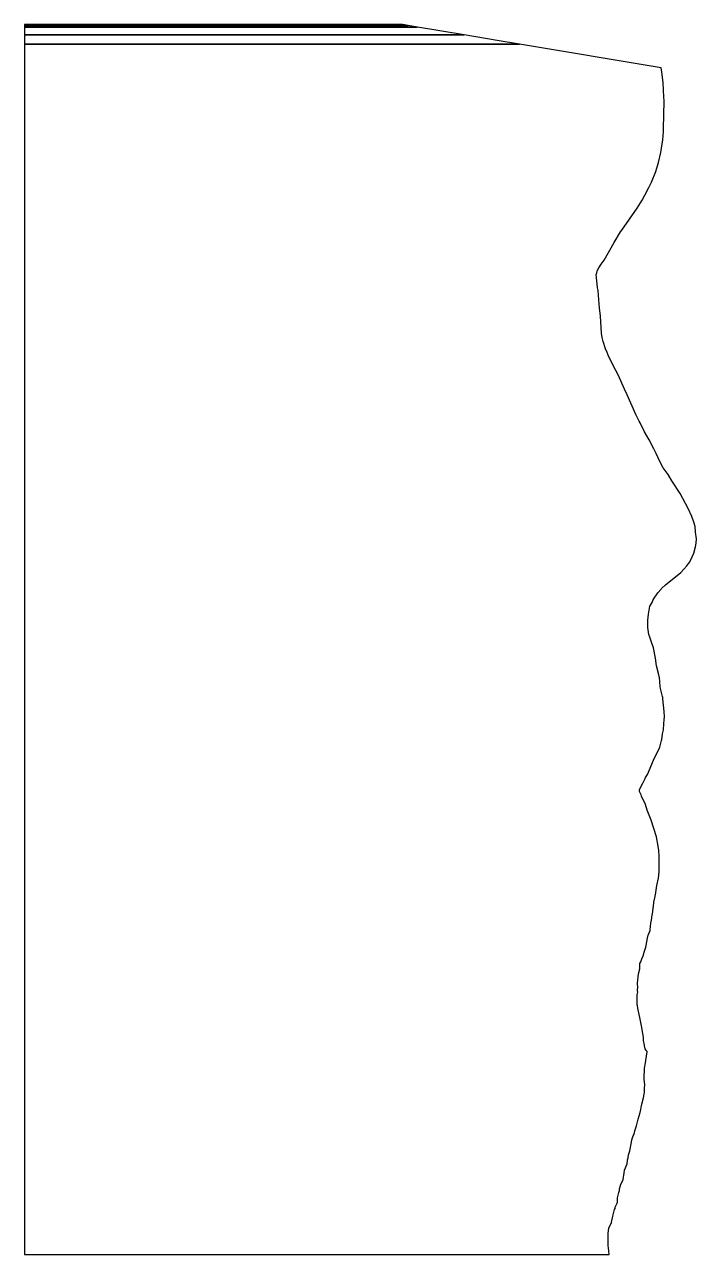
# Model space of a CAD drawing. Extents: x -56 to 44, y -92 to 92.
import ezdxf

# ---------------------------------------------------------------- set-up
doc = ezdxf.new("R2010")
doc.units = 0
doc.layers.add('29_87000', color=7, linetype='CONTINUOUS')

msp = doc.modelspace()

# ---------------------------------------------------------------- linework, layer by layer
at = {"layer": '29_87000', "color": 5}
for points in [[(-56.17, 91.704), (-56.17, 91.69701), (0.684, 91.69701), (0.336, 91.757), (-56.17, 91.757), (-56.17, 91.704)], [(-51.533, 91.66601), (0.88, 91.66601), (0.709, 91.69401), (-56.17, 91.69401), (-56.17, 91.66601), (-51.533, 91.66601)], [(-56.17, 91.661), (-56.17, 91.618), (1.164, 91.618), (0.885, 91.66601), (-56.17, 91.66601), (-56.17, 91.661)], [(-56.17, 91.47301), (-56.17, 91.38901), (2.543, 91.38901), (1.184, 91.61401), (-56.17, 91.61401), (-56.17, 91.47301)], [(-56.17, 90.871), (-56.17, 90.22201), (9.538, 90.22201), (2.563, 91.385), (-56.17, 91.385), (-56.17, 90.871)], [(14.508, 89.39001), (9.575, 90.214), (-56.17, 90.214), (-56.17, 88.83801), (17.825, 88.83801), (14.508, 89.39001)], [(-56.17, 70.95), (-56.17, -92.11401), (31.235, -92.11401), (31.12, -91.15601), (31.086, -90.80901), (31.105, -89.539), (31.101, -88.982), (31.167, -88.164), (31.563, -87.401), (31.598, -87.316), (31.755, -86.637), (31.794, -86.422), (32.057, -85.408), (32.112, -85.26601), (32.147, -85.051), (32.457, -84.436), (32.505, -84.313), (32.502, -83.763), (32.47, -83.636), (32.598, -83.269), (32.699, -82.882), (32.767, -82.562), (32.788, -82.29401), (32.918, -81.814), (32.916, -81.78201), (33.308, -80.93201), (33.502, -79.93401), (33.539, -79.562), (33.536, -79.527), (33.907, -78.58501), (33.925, -78.3), (33.968, -78.23801), (33.954, -77.954), (34.06, -77.694), (34.139, -77.205), (34.32, -76.64001), (34.589, -75.30901), (34.647, -74.981), (34.843, -74.397), (34.955, -74.133), (35.083, -73.636), (35.299, -72.896), (35.562, -71.902), (35.877, -70.899), (35.984, -70.428), (36.088, -69.871), (36.351, -68.715), (36.464, -68.147), (36.503, -67.87701), (36.5, -67.625), (36.508, -67.26), (36.575, -66.749), (36.449, -65.897), (36.488, -65.091), (36.507, -64.96001), (36.517, -64.291), (36.691, -63.48), (36.703, -63.108), (36.914, -61.85), (36.907, -61.777), (36.777, -61.645), (36.627, -61.359), (36.495, -60.931), (36.506, -60.806), (36.388, -60.148), (36.361, -59.642), (36.16, -58.535), (36.124, -58.177), (35.83, -56.673), (35.725, -56.269), (35.558, -55.53), (35.426, -54.716), (35.423, -53.844), (35.437, -53.318), (35.517, -52.883), (35.48, -52.681), (35.472, -52.502), (35.524, -52.268), (35.452, -51.561), (35.627, -50.15), (35.826, -49.427), (35.806, -48.608), (35.947, -48.349), (36.142, -47.908), (36.309, -47.47), (36.473, -46.903), (36.743, -46.188), (36.893, -45.131), (36.934, -45.011), (37.079, -44.36), (37.348, -43.697), (37.366, -43.602), (37.458, -42.594), (37.608, -41.862), (37.632, -41.628), (37.749, -40.904), (37.812, -40.268), (37.848, -40.106), (37.928, -39.436), (38.048, -38.78), (38.228, -38.076), (38.229, -37.985), (38.355, -36.965), (38.608, -35.87), (38.736, -34.929), (38.731, -34.052), (38.702, -32.646), (38.645, -31.709), (38.567, -31.053), (38.312, -29.66), (37.5, -27.193), (36.912, -25.683), (36.644, -24.872), (36.09, -23.597), (36.021, -23.408), (35.79, -22.92), (35.787, -22.629), (35.799, -22.571), (35.897, -22.301), (36.258, -21.657), (36.594, -20.983), (36.679, -20.789), (36.947, -20.366), (37.859, -18.207), (38.204, -17.461), (38.459, -17.014), (38.826, -16.285), (39.085, -15.284), (39.12, -15.123), (39.216, -14.289), (39.351, -13.701), (39.405, -12.803), (39.476, -12.168), (39.512, -11.757), (39.448, -10.92), (39.258, -9.047), (39.246, -8.865), (39.19, -8.705), (38.93, -7.489), (38.879, -7.208), (38.749, -5.826), (38.723, -5.745), (38.664, -5.477), (38.33, -4.114), (38.167, -2.986), (37.877, -1.422), (37.834, -1.272), (37.611, -0.703), (37.314, 0.147), (37.179, 0.588), (37.017, 1.638), (37.026, 2.732), (37.119, 3.59), (37.338, 4.797), (37.655, 5.339), (37.723, 5.48), (37.755, 5.67), (37.931, 5.914), (38.061, 6.166), (38.303, 6.492), (38.494, 6.785), (39.007, 7.351), (39.073, 7.459), (39.652, 8.006), (39.948, 8.254), (40.42, 8.594), (41.949, 9.841), (42.84, 10.851), (43.294, 11.448), (43.305, 11.483), (43.374, 11.574), (43.418, 11.655), (43.874, 12.706), (44.134, 13.684), (44.258, 14.223), (44.28, 14.853), (44.153, 15.868), (44.079, 16.728), (43.872, 17.38), (43.575, 18.2), (43.055, 19.4), (41.855, 21.671), (40.625, 23.568), (40.043, 24.483), (39.295, 25.494), (38.837, 26.33), (38.273, 27.652), (37.928, 28.345), (37.222, 29.688), (36.512, 30.85), (35.859, 32.232), (35.718, 32.482), (35.223, 33.485), (33.91, 36.405), (33.516, 37.254), (32.569, 39.393), (31.881, 40.683), (31.067, 42.316), (30.912, 42.716), (30.687, 43.263), (30.318, 44.362), (30.203, 44.988), (30.073, 45.619), (29.917, 48.144), (29.782, 49.392), (29.678, 50.603), (29.574, 52.003), (29.514, 52.38), (29.324, 53.945), (29.315, 54.351), (29.367, 54.647), (29.447, 54.945), (29.676, 55.409), (30.051, 55.959), (30.484, 56.547), (31.989, 59.182), (32.934, 60.748), (33.126, 61.009), (35.398, 64.29401), (36.151, 65.509), (36.587, 66.272), (37.177, 67.401), (37.571, 68.22), (38.209, 69.806), (38.615, 71.15401), (38.979, 72.63), (39.085, 73.257), (39.238, 74.528), (39.347, 75.71001), (39.419, 78.78101), (39.459, 79.79601), (39.464, 80.411), (39.428, 80.897), (39.319, 83.093), (39.131, 84.66), (39.001, 85.302), (17.836, 88.83601), (-56.17, 88.83601), (-56.17, 70.95)]]:
    msp.add_lwpolyline(points, dxfattribs=at)

doc.saveas('drawing.dxf')
